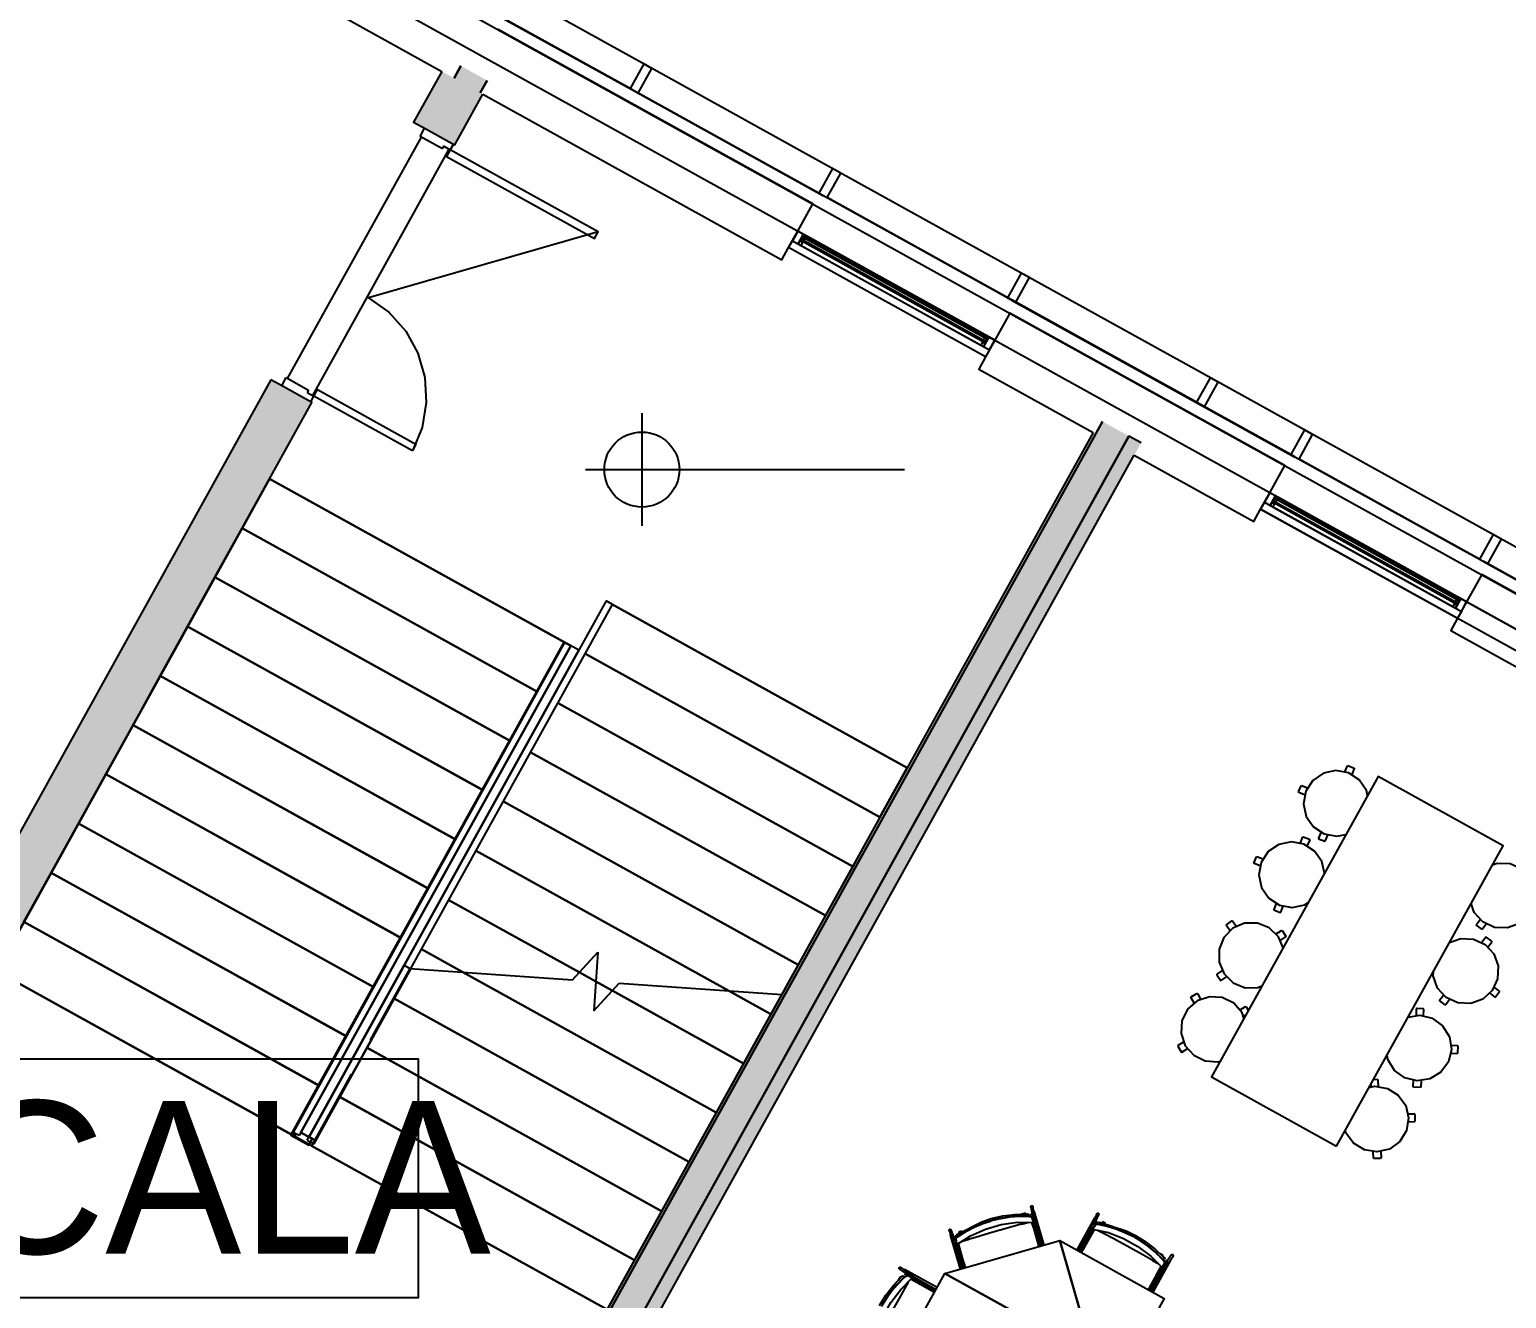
# Model space of a CAD drawing. Header units: metres. Extents: x 2.5 to 42.6, y 0.9 to 31.9.
# Drawn here: x 30.634 to 33.732, y 27.348 to 30.011 of the extents above; entities that cross this region are included whole.
import ezdxf

# ---------------------------------------------------------------- set-up
doc = ezdxf.new("R2010")
doc.units = ezdxf.units.M
for name, color, linetype in [('ARREDI', 9, 'Continuous'), ('INFISSI_VETRATE', 4, 'Continuous'), ('PARETI_STRUTTURE', 7, 'Continuous'), ('PILASTRI_SETTI', 8, 'Continuous'), ('PORTE_SCALE', 2, 'Continuous'), ('WAYFINDING_RIQUADRI', 7, 'Continuous'), ('WAYFINDING_TESTI', 7, 'Continuous')]:
    doc.layers.add(name, color=color, linetype=linetype)

msp = doc.modelspace()

# ---------------------------------------------------------------- linework, layer by layer
at = {"layer": 'ARREDI'}
for points in [[(31.3048, 30.213), (31.9023, 29.8818), (31.9024, 29.8821), (31.305, 30.2133)], [(31.9022, 29.8818), (32.2983, 29.6623), (32.2985, 29.6626), (31.9024, 29.8821)], [(32.2466, 29.5608), (32.2571, 29.5796), (32.2633, 29.5762), (32.2639, 29.5773), (32.2456, 29.5875), (32.2345, 29.5675)], [(32.2466, 29.5608), (32.2526, 29.5575), (32.256, 29.5635), (32.25, 29.5668)], [(32.2569, 29.5653), (32.254, 29.5668), (32.2531, 29.5651), (32.256, 29.5635)], [(32.2613, 29.5727), (32.2569, 29.5752), (32.2538, 29.5697), (32.2583, 29.5672)], [(32.2596, 29.5782), (32.2588, 29.5768), (32.2622, 29.5749), (32.263, 29.5763)], [(32.6943, 29.4428), (33.0903, 29.2233), (33.0905, 29.2236), (32.6945, 29.4431)], [(32.6356, 29.3452), (32.639, 29.3512), (32.633, 29.3546), (32.6297, 29.3485)], [(32.634, 29.3563), (32.633, 29.3545), (32.6359, 29.353), (32.6368, 29.3547)], [(32.6379, 29.364), (32.6349, 29.3585), (32.6393, 29.356), (32.6424, 29.3615)], [(32.6356, 29.3452), (32.6478, 29.3385), (32.6588, 29.3585), (32.6405, 29.3686), (32.6398, 29.3674), (32.646, 29.364)], [(32.6436, 29.3654), (32.6401, 29.3673), (32.6393, 29.3659), (32.6428, 29.364)], [(33.0904, 29.2233), (33.2884, 29.1135), (33.2886, 29.1139), (33.0905, 29.2236)], [(33.2367, 29.012), (33.2471, 29.0308), (33.2534, 29.0274), (33.254, 29.0286), (33.2357, 29.0387), (33.2246, 29.0188)], [(33.2367, 29.012), (33.2427, 29.0087), (33.246, 29.0148), (33.2401, 29.0181)], [(33.247, 29.0165), (33.2441, 29.0181), (33.2432, 29.0164), (33.246, 29.0148)], [(33.2514, 29.0239), (33.247, 29.0264), (33.2439, 29.0209), (33.2484, 29.0184)], [(33.2496, 29.0295), (33.2489, 29.028), (33.2523, 29.0261), (33.2531, 29.0275)], [(31.6999, 28.6209), (31.0801, 28.9645)], [(33.6844, 28.894), (34.0804, 28.6745), (34.0806, 28.6748), (33.6846, 28.8944)], [(31.6427, 28.5176), (31.0228, 28.8612)], [(33.6257, 28.7964), (33.6379, 28.7897), (33.6489, 28.8097), (33.6306, 28.8199), (33.6299, 28.8187), (33.6361, 28.8152)], [(33.6336, 28.8166), (33.6302, 28.8185), (33.6294, 28.8171), (33.6329, 28.8152)], [(33.6257, 28.7964), (33.6291, 28.8025), (33.6231, 28.8058), (33.6198, 28.7997)], [(33.624, 28.8075), (33.6231, 28.8058), (33.626, 28.8042), (33.6269, 28.8059)], [(33.628, 28.8152), (33.6249, 28.8097), (33.6294, 28.8072), (33.6325, 28.8127)], [(31.5854, 28.4143), (30.9655, 28.7579)], [(31.7555, 28.7252), (31.1819, 27.6903)], [(31.7693, 28.7175), (31.7555, 28.7252)], [(31.5281, 28.311), (30.9083, 28.6545)], [(31.4709, 28.2076), (30.851, 28.5512)], [(31.4136, 28.1043), (30.7937, 28.4479)], [(33.3761, 27.6676), (33.7254, 28.2978), (33.463, 28.4432), (33.1137, 27.813)], [(31.3564, 28.001), (30.7365, 28.3446)], [(31.2991, 27.8977), (30.6792, 28.2413)], [(31.2418, 27.7944), (30.622, 28.138)], [(31.5431, 28.0326), (32.0745, 27.738)], [(31.7873, 28.0323), (31.8219, 28.0131)], [(31.8565, 27.9939), (31.9531, 27.9404)], [(32.1007, 27.9936), (32.1891, 27.9446)], [(31.3974, 27.9783), (32.0173, 27.6347)], [(32.0351, 27.8949), (32.1318, 27.8413)], [(31.3401, 27.875), (31.96, 27.5314)], [(31.2829, 27.7716), (31.9028, 27.4281)], [(31.2256, 27.6683), (31.8455, 27.3248)], [(32.5544, 27.4003), (32.7953, 27.4694), (32.8644, 27.2285)], [(32.7953, 27.4694), (33.0145, 27.3479), (32.893, 27.1288)], [(32.433, 27.1812), (32.5544, 27.4003), (32.7736, 27.2789)]]:
    msp.add_lwpolyline(points, close=True, dxfattribs=at)
for points in [[(32.2983, 29.6623), (31.5062, 30.1013)], [(33.0904, 29.2233), (32.8837, 29.3378), (32.2983, 29.6623)], [(32.3071, 29.6579), (32.694, 29.4434)], [(33.8824, 28.7843), (33.4864, 29.0038), (33.0903, 29.2233)], [(33.2972, 29.1091), (33.4866, 29.0041), (33.6556, 28.9104)], [(31.1373, 29.0678), (30.5647, 28.0347), (31.1846, 27.6911), (30.5647, 28.0347), (30.2211, 27.4148)], [(31.1373, 29.0678), (31.7572, 28.7242)], [(33.4866, 29.0041), (33.4864, 29.0038)], [(31.8435, 28.8115), (31.4198, 28.0471)], [(31.434, 28.0402), (31.8572, 28.8038), (31.8435, 28.8115)], [(31.1846, 27.6911), (31.7572, 28.7242)], [(31.1857, 27.6972), (31.7555, 28.7252)], [(31.7555, 28.7252), (31.7693, 28.7175)], [(31.7693, 28.7175), (31.1995, 27.6896)], [(31.2033, 27.6965), (31.7692, 28.7175), (31.2033, 27.6965), (31.2271, 27.6832)], [(31.2202, 27.6871), (31.7862, 28.7081)], [(31.7862, 28.7081), (31.2203, 27.6871)], [(33.441, 28.4035), (33.4388, 28.4137), (33.4236, 28.4359), (33.4011, 28.4506), (33.3746, 28.4555), (33.3483, 28.4499), (33.3262, 28.4347), (33.3115, 28.4122)], [(33.3936, 28.4531), (33.3986, 28.4656)], [(33.3986, 28.4655), (33.3996, 28.466)], [(33.3996, 28.466), (33.4127, 28.4607)], [(33.4132, 28.4597), (33.4082, 28.4473)], [(33.4127, 28.4607), (33.4132, 28.4597)], [(33.2961, 28.4107), (33.3014, 28.4239)], [(33.3014, 28.4239), (33.3024, 28.4243)], [(33.3024, 28.4243), (33.3148, 28.4193)], [(33.2965, 28.4097), (33.2961, 28.4107)], [(33.309, 28.4047), (33.2965, 28.4097)], [(33.3115, 28.4122), (33.3066, 28.3858), (33.3122, 28.3595), (33.3274, 28.3373), (33.3499, 28.3226), (33.3763, 28.3177), (33.3957, 28.3218)], [(33.3427, 28.326), (33.3378, 28.3135)], [(33.3504, 28.2401), (33.3452, 28.2646), (33.33, 28.2868), (33.3075, 28.3014), (33.2811, 28.3063), (33.2548, 28.3008), (33.2326, 28.2856), (33.2179, 28.263)], [(33.3, 28.3039), (33.305, 28.3164)], [(33.305, 28.3164), (33.306, 28.3168)], [(33.306, 28.3168), (33.3192, 28.3116)], [(33.3196, 28.3105), (33.3146, 28.2981)], [(33.3192, 28.3116), (33.3196, 28.3105)], [(33.3378, 28.3135), (33.3382, 28.3125)], [(33.3382, 28.3125), (33.3514, 28.3072)], [(33.3514, 28.3072), (33.3524, 28.3077)], [(33.3524, 28.3077), (33.3574, 28.3201)], [(33.2025, 28.2616), (33.2078, 28.2747)], [(33.203, 28.2605), (33.2025, 28.2616)], [(33.2154, 28.2556), (33.203, 28.2605)], [(33.2078, 28.2747), (33.2088, 28.2752)], [(33.2088, 28.2752), (33.2213, 28.2702)], [(33.2179, 28.263), (33.213, 28.2366), (33.2186, 28.2103), (33.2338, 28.1881), (33.2563, 28.1735), (33.2828, 28.1685), (33.3091, 28.1741), (33.3168, 28.1794)], [(33.7034, 28.2581), (33.7132, 28.2616), (33.7401, 28.2605), (33.7645, 28.2492), (33.7827, 28.2294), (33.7919, 28.2041), (33.7907, 28.1772), (33.7794, 28.1529)], [(33.2492, 28.1768), (33.2442, 28.1644)], [(33.2588, 28.1585), (33.2638, 28.171)], [(33.7794, 28.1529), (33.7596, 28.1347), (33.7343, 28.1255), (33.7075, 28.1266), (33.6831, 28.138), (33.6649, 28.1578), (33.6581, 28.1764)], [(33.1448, 28.1322), (33.1565, 28.1402)], [(33.1565, 28.1402), (33.1576, 28.14)], [(33.1576, 28.14), (33.1651, 28.1289)], [(33.2638, 28.0837), (33.2541, 28.1065), (33.2349, 28.1254), (33.21, 28.1355), (33.1831, 28.1353), (33.1584, 28.1248)], [(33.2442, 28.1644), (33.2446, 28.1633)], [(33.2446, 28.1633), (33.2578, 28.1581)], [(33.2578, 28.1581), (33.2588, 28.1585)], [(33.6691, 28.1321), (33.677, 28.143)], [(33.1584, 28.1248), (33.1395, 28.1056), (33.1294, 28.0807), (33.1296, 28.0538), (33.1401, 28.0291), (33.1593, 28.0102), (33.1842, 28.0001), (33.2111, 28.0003), (33.2195, 28.0039)], [(33.1446, 28.1311), (33.1448, 28.1322)], [(33.1521, 28.12), (33.1446, 28.1311)], [(33.2493, 28.1128), (33.2604, 28.1204)], [(33.2692, 28.1073), (33.2581, 28.0998)], [(33.2604, 28.1204), (33.2615, 28.1201)], [(33.2615, 28.1201), (33.2694, 28.1084)], [(33.2694, 28.1084), (33.2692, 28.1073)], [(33.6693, 28.131), (33.6691, 28.1321)], [(33.6807, 28.1227), (33.6693, 28.131)], [(33.6818, 28.1228), (33.6807, 28.1227)], [(33.6889, 28.1059), (33.681, 28.095)], [(33.6897, 28.1337), (33.6818, 28.1228)], [(33.69, 28.106), (33.6889, 28.1059)], [(33.7014, 28.0977), (33.69, 28.106)], [(33.6128, 28.0947), (33.6364, 28.1032), (33.6632, 28.1021), (33.6876, 28.0908), (33.7058, 28.0709), (33.715, 28.0457), (33.7138, 28.0188), (33.7025, 27.9944)], [(33.6937, 28.0857), (33.7016, 28.0965)], [(33.7016, 28.0965), (33.7014, 28.0976)], [(31.2164, 27.6802), (31.4198, 28.047), (31.4318, 28.0404)], [(31.434, 28.0402), (31.2302, 27.6725), (31.434, 28.0402), (31.234, 27.6794)], [(31.434, 28.0402), (31.4318, 28.0404), (31.3486, 27.8903)], [(33.125, 28.0283), (33.1248, 28.0272)], [(33.1248, 28.0272), (33.1327, 28.0155)], [(33.1361, 28.0359), (33.125, 28.0283)], [(33.1327, 28.0155), (33.1338, 28.0153)], [(33.1338, 28.0153), (33.1449, 28.0228)], [(33.7025, 27.9945), (33.6827, 27.9763), (33.6574, 27.967), (33.6306, 27.9682), (33.6062, 27.9795), (33.588, 27.9994), (33.5788, 28.0246), (33.5792, 28.034)], [(32.2119, 27.9858), (31.8455, 27.3247)], [(33.0704, 27.9798), (33.0707, 27.9809)], [(33.0771, 27.9682), (33.0704, 27.9798)], [(33.0707, 27.9809), (33.083, 27.988)], [(33.083, 27.988), (33.0841, 27.9877)], [(33.1817, 27.9358), (33.1779, 27.9472), (33.1601, 27.9674), (33.136, 27.9794), (33.1092, 27.9811), (33.0837, 27.9725)], [(33.0841, 27.9877), (33.0908, 27.9761)], [(33.5922, 27.9737), (33.6001, 27.9845)], [(33.6975, 27.9884), (33.7083, 27.9804)], [(33.7176, 27.9931), (33.7068, 28.0011)], [(33.7083, 27.9804), (33.7094, 27.9806)], [(33.7094, 27.9806), (33.7178, 27.9921)], [(33.7178, 27.992), (33.7176, 27.9931)], [(33.0837, 27.9725), (33.0635, 27.9548), (33.0516, 27.9307), (33.0498, 27.9039), (33.0585, 27.8784), (33.0762, 27.8582), (33.1003, 27.8463), (33.1271, 27.8445), (33.1321, 27.8462)], [(33.1735, 27.9538), (33.1851, 27.9605)], [(33.1851, 27.9605), (33.1862, 27.9602)], [(33.1862, 27.9602), (33.1908, 27.9522)], [(33.5433, 27.9554), (33.5428, 27.942)], [(33.5441, 27.9562), (33.5433, 27.9554)], [(33.5583, 27.9557), (33.5441, 27.9562)], [(33.559, 27.9548), (33.5583, 27.9557)], [(33.5585, 27.9414), (33.559, 27.9548)], [(33.5924, 27.9726), (33.5922, 27.9737)], [(33.6038, 27.9643), (33.5924, 27.9726)], [(33.6049, 27.9644), (33.6038, 27.9643)], [(33.6128, 27.9752), (33.6049, 27.9644)], [(33.1855, 27.9425), (33.1814, 27.9402)], [(33.5262, 27.9383), (33.5506, 27.9422), (33.5768, 27.9359), (33.5985, 27.9202), (33.6126, 27.8972), (33.6168, 27.8707)], [(33.0433, 27.8788), (33.043, 27.8777)], [(33.043, 27.8777), (33.0501, 27.8654)], [(33.0549, 27.8855), (33.0433, 27.8788)], [(33.0501, 27.8654), (33.0511, 27.8651)], [(33.0512, 27.8651), (33.0628, 27.8718)], [(33.6168, 27.8707), (33.6106, 27.8445), (33.5948, 27.8228), (33.5719, 27.8087), (33.5453, 27.8045), (33.5192, 27.8107), (33.4974, 27.8265), (33.4834, 27.8494), (33.4819, 27.8585)], [(33.6161, 27.8628), (33.6295, 27.8623)], [(33.6301, 27.8781), (33.6167, 27.8786)], [(33.6295, 27.8623), (33.6303, 27.8631)], [(33.6309, 27.8772), (33.6301, 27.8781)], [(33.6303, 27.8631), (33.6309, 27.8772)], [(31.3088, 27.8184), (31.2256, 27.6683)], [(33.4479, 27.7971), (33.4481, 27.7924)], [(33.4625, 27.8071), (33.4533, 27.8067)], [(33.4633, 27.8063), (33.4625, 27.8071)], [(33.4638, 27.7929), (33.4633, 27.8063)], [(33.537, 27.7918), (33.5375, 27.8052)], [(33.5532, 27.8046), (33.5527, 27.7912)], [(33.4441, 27.7903), (33.4559, 27.7931), (33.4825, 27.7888), (33.5053, 27.7747), (33.5211, 27.7528), (33.5272, 27.7267)], [(33.5377, 27.791), (33.537, 27.7918)], [(33.5519, 27.7905), (33.5377, 27.791)], [(33.5527, 27.7912), (33.5519, 27.7905)], [(33.5399, 27.735), (33.5265, 27.7345)], [(33.5407, 27.7343), (33.5399, 27.735)], [(33.5412, 27.7201), (33.5407, 27.7343)], [(33.5272, 27.7267), (33.5229, 27.7001), (33.5088, 27.6773), (33.487, 27.6615), (33.4608, 27.6554), (33.4343, 27.6597), (33.4114, 27.6738), (33.3957, 27.6956), (33.3945, 27.7007)], [(33.5271, 27.7188), (33.5405, 27.7193)], [(33.5405, 27.7193), (33.5412, 27.7201)], [(31.2195, 27.6695), (31.1819, 27.6903), (31.2195, 27.6695), (31.2271, 27.6832), (31.2195, 27.6695), (31.1888, 27.6865)], [(31.2256, 27.6683), (31.1846, 27.6911)], [(31.1892, 27.6954), (31.1853, 27.6884), (31.1888, 27.6865)], [(31.1853, 27.6884), (31.1888, 27.6865)], [(31.1995, 27.6896), (31.1857, 27.6972)], [(31.1927, 27.6935), (31.1888, 27.6865), (31.1926, 27.6934)], [(31.2271, 27.6832), (31.2033, 27.6965), (31.2271, 27.6832), (31.2195, 27.6695)], [(31.2164, 27.6802), (31.2302, 27.6725), (31.2233, 27.6764)], [(31.234, 27.6794), (31.2202, 27.6871)], [(33.4534, 27.6421), (33.453, 27.6555)], [(33.4543, 27.6414), (33.4534, 27.6421)], [(33.4684, 27.6419), (33.4543, 27.6414)], [(33.4692, 27.6427), (33.4684, 27.6419)], [(33.4687, 27.6561), (33.4692, 27.6427)], [(32.582, 27.4781), (32.5801, 27.4767), (32.5784, 27.4751), (32.5773, 27.4738), (32.577, 27.473), (32.5781, 27.4672), (32.5793, 27.4614), (32.6082, 27.4797), (32.6395, 27.4937), (32.6724, 27.5032), (32.7064, 27.5079), (32.7406, 27.5077), (32.7385, 27.5132), (32.7364, 27.5187)], [(32.6708, 27.5158), (32.655, 27.512)], [(32.655, 27.512), (32.6709, 27.5158)], [(32.7292, 27.5204), (32.7098, 27.5205), (32.6904, 27.519), (32.6714, 27.5159)], [(32.6715, 27.5159), (32.6905, 27.519), (32.7099, 27.5205), (32.7294, 27.5204)], [(32.7241, 27.525), (32.7239, 27.5257), (32.7237, 27.5263), (32.7236, 27.5268), (32.7235, 27.5271)], [(32.7235, 27.5271), (32.7235, 27.5271)], [(32.7364, 27.5187), (32.7357, 27.5193), (32.7341, 27.5198), (32.7318, 27.5202), (32.7294, 27.5204)], [(32.7294, 27.5204), (32.7319, 27.5202), (32.7341, 27.5198), (32.7357, 27.5193), (32.7364, 27.5187)], [(32.7298, 27.5248), (32.7298, 27.525), (32.7298, 27.5251), (32.7298, 27.525), (32.7298, 27.5247), (32.7298, 27.5242), (32.7297, 27.5236), (32.7297, 27.5228), (32.7296, 27.5221)], [(32.7296, 27.5221), (32.7296, 27.5214), (32.7296, 27.521), (32.7296, 27.5208)], [(32.7345, 27.5236), (32.7332, 27.5239)], [(32.7332, 27.5238), (32.7344, 27.5236)], [(32.7359, 27.5385), (32.7353, 27.5389), (32.7348, 27.5395), (32.7347, 27.54), (32.7347, 27.54), (32.7347, 27.5402), (32.7347, 27.541), (32.7351, 27.5417)], [(32.7351, 27.5416), (32.7356, 27.5422), (32.7363, 27.5425), (32.7371, 27.5425), (32.7378, 27.5423), (32.7384, 27.5419), (32.7388, 27.5413), (32.7389, 27.5408), (32.7389, 27.5408), (32.739, 27.5405), (32.7389, 27.5398), (32.7386, 27.5391)], [(32.74, 27.5197), (32.7395, 27.5191), (32.7388, 27.5188), (32.7381, 27.5188), (32.7373, 27.519), (32.7368, 27.5194), (32.7368, 27.5194), (32.7363, 27.52), (32.7363, 27.5201), (32.7362, 27.5207), (32.7363, 27.5214)], [(32.7367, 27.5226), (32.7388, 27.517), (32.7393, 27.5157)], [(32.7371, 27.5226), (32.7378, 27.5229), (32.7386, 27.523), (32.7393, 27.5228), (32.7399, 27.5224), (32.7399, 27.5223), (32.7403, 27.5218), (32.7403, 27.5216), (32.7405, 27.521), (32.7404, 27.5203), (32.74, 27.5196)], [(32.7409, 27.5314), (32.7403, 27.5312)], [(32.7417, 27.5316), (32.7414, 27.5316), (32.7409, 27.5314)], [(32.7417, 27.5317), (32.7417, 27.5317)], [(32.869, 27.5168), (32.8685, 27.5171), (32.8682, 27.5172)], [(32.8682, 27.5172), (32.8682, 27.5172)], [(32.8695, 27.5165), (32.869, 27.5168)], [(32.873, 27.5238), (32.8728, 27.5245), (32.8729, 27.5253), (32.873, 27.5255), (32.873, 27.5255), (32.8732, 27.5259), (32.8738, 27.5265), (32.8745, 27.5267), (32.8752, 27.5268), (32.8759, 27.5266), (32.8765, 27.5261), (32.8769, 27.5255)], [(32.8769, 27.5255), (32.8771, 27.5248), (32.877, 27.524), (32.8769, 27.5238), (32.8769, 27.5238), (32.8767, 27.5234), (32.8761, 27.5228)], [(32.5643, 27.4892), (32.5637, 27.4895), (32.5632, 27.4901), (32.5631, 27.4903), (32.5631, 27.4904), (32.563, 27.4908), (32.563, 27.4916), (32.5633, 27.4923), (32.5638, 27.4928), (32.5644, 27.4932), (32.5652, 27.4933), (32.5659, 27.4931)], [(32.5659, 27.4931), (32.5666, 27.4928), (32.567, 27.4922), (32.5671, 27.4919), (32.5671, 27.4919), (32.5673, 27.4915), (32.5672, 27.4907), (32.567, 27.49)], [(32.582, 27.4781), (32.5985, 27.4885), (32.6158, 27.4976), (32.6337, 27.5052), (32.6496, 27.5104)], [(32.6496, 27.5104), (32.6338, 27.5052), (32.6158, 27.4976), (32.5986, 27.4886), (32.5822, 27.4782)], [(32.5835, 27.4869), (32.5836, 27.4867), (32.5837, 27.4862), (32.5839, 27.4856), (32.5841, 27.4848)], [(32.7282, 27.5077), (32.7144, 27.5038), (32.6923, 27.4974), (32.6701, 27.4911), (32.6478, 27.4847), (32.6257, 27.4783), (32.6035, 27.472), (32.5898, 27.4681)], [(32.7148, 27.5039), (32.7282, 27.5077)], [(32.7516, 27.4569), (32.749, 27.466), (32.7448, 27.4807), (32.7406, 27.4954), (32.737, 27.5077)], [(32.7409, 27.5107), (32.7406, 27.5077)], [(32.7406, 27.5077), (32.7409, 27.5107)], [(32.7443, 27.5082), (32.7438, 27.5077), (32.7431, 27.5073), (32.7423, 27.5073), (32.7416, 27.5075), (32.741, 27.5079)], [(32.7421, 27.5115), (32.7428, 27.5116), (32.7435, 27.5114), (32.7441, 27.5109), (32.7446, 27.5103), (32.7447, 27.5098), (32.7447, 27.5098), (32.7447, 27.5096), (32.7447, 27.5088), (32.7443, 27.5082)], [(32.8674, 27.4928), (32.8623, 27.4837), (32.856, 27.4724), (32.8498, 27.4611), (32.8435, 27.4498), (32.8405, 27.4444)], [(32.8604, 27.495), (32.8602, 27.4957), (32.8603, 27.4964), (32.8604, 27.4966), (32.8604, 27.4967), (32.8606, 27.4971), (32.8612, 27.4976), (32.8619, 27.4979), (32.8626, 27.4979)], [(32.8641, 27.4945), (32.8636, 27.494), (32.8629, 27.4937), (32.8621, 27.4937), (32.8614, 27.4939), (32.8608, 27.4943), (32.8604, 27.495)], [(32.8777, 27.5035), (32.8753, 27.5038), (32.873, 27.5039), (32.8713, 27.5038), (32.8705, 27.5034), (32.8672, 27.4985), (32.8639, 27.4936), (32.8973, 27.4861), (32.9293, 27.4739), (32.9593, 27.4573), (32.9866, 27.4366), (33.0107, 27.4123), (33.0131, 27.4176), (33.0155, 27.4231)], [(32.8639, 27.4936), (32.8642, 27.4959)], [(32.8668, 27.501), (32.8677, 27.5024), (32.8702, 27.5059)], [(32.8671, 27.5052), (32.867, 27.5059), (32.867, 27.5066), (32.8673, 27.5072), (32.8674, 27.5073), (32.8679, 27.5078), (32.8679, 27.5078), (32.8686, 27.5081), (32.8693, 27.5081), (32.87, 27.5079), (32.8706, 27.5074)], [(32.871, 27.5068), (32.8712, 27.5061), (32.8711, 27.5053), (32.8709, 27.5048), (32.8708, 27.5047), (32.8703, 27.5042), (32.8696, 27.5039), (32.8689, 27.5039), (32.8681, 27.5041), (32.8675, 27.5045), (32.8671, 27.5052)], [(32.8705, 27.5034), (32.8713, 27.5038), (32.8729, 27.504), (32.8752, 27.5038), (32.8777, 27.5035)], [(32.8735, 27.5078), (32.8718, 27.5076)], [(32.8719, 27.5076), (32.8735, 27.5078)], [(32.8757, 27.5077), (32.8744, 27.5077)], [(32.8747, 27.5077), (32.8758, 27.5077)], [(32.876, 27.4909), (32.8882, 27.4841)], [(33.002, 27.4211), (32.9894, 27.428), (32.9693, 27.4392), (32.9491, 27.4504), (32.9289, 27.4616), (32.9087, 27.4728), (32.8886, 27.4839), (32.8761, 27.4909)], [(32.8771, 27.5075), (32.8782, 27.5073)], [(32.8782, 27.5073), (32.8771, 27.5075)], [(32.8776, 27.5039), (32.8776, 27.5041), (32.8777, 27.5046), (32.8778, 27.5052)], [(32.8777, 27.5035), (32.8967, 27.4992), (32.9153, 27.4934), (32.9334, 27.486), (32.9483, 27.4785)], [(32.8779, 27.5059), (32.8781, 27.5067), (32.8782, 27.5073)], [(32.9483, 27.4785), (32.9334, 27.486), (32.9154, 27.4933), (32.8968, 27.4992), (32.8779, 27.5035)], [(32.8783, 27.5078), (32.8783, 27.5081), (32.8783, 27.5081), (32.8783, 27.5081)], [(32.8849, 27.5087), (32.8848, 27.5084), (32.8846, 27.508), (32.8843, 27.5074), (32.8839, 27.5068)], [(32.5664, 27.4814), (32.5659, 27.4812), (32.5656, 27.4812), (32.5656, 27.4811), (32.5656, 27.4811)], [(32.5671, 27.4816), (32.5664, 27.4814)], [(32.5734, 27.4719), (32.5727, 27.4722), (32.5723, 27.4728), (32.5721, 27.4734), (32.572, 27.4735), (32.572, 27.4742), (32.5721, 27.4742), (32.5723, 27.4749), (32.5729, 27.4755), (32.5735, 27.4758), (32.5743, 27.4759)], [(32.575, 27.4758), (32.5756, 27.4754), (32.5761, 27.4748), (32.5763, 27.4742), (32.5763, 27.4741), (32.5763, 27.4734), (32.5763, 27.4734), (32.576, 27.4727), (32.5755, 27.4721), (32.5749, 27.4718), (32.5741, 27.4717), (32.5734, 27.4719)], [(32.5758, 27.4598), (32.5752, 27.4602), (32.5747, 27.4608), (32.5746, 27.461), (32.5746, 27.461), (32.5745, 27.4615), (32.5745, 27.4623), (32.5748, 27.463), (32.5753, 27.4635)], [(32.576, 27.4782), (32.5749, 27.4769)], [(32.575, 27.4769), (32.576, 27.4782)], [(32.5761, 27.4687), (32.5758, 27.4703), (32.575, 27.4745)], [(32.5788, 27.4621), (32.5787, 27.4614), (32.5785, 27.4607), (32.578, 27.4601), (32.5773, 27.4598), (32.5765, 27.4597), (32.5758, 27.4598)], [(32.5766, 27.4662), (32.5764, 27.4671)], [(32.5767, 27.4788), (32.5778, 27.4798)], [(32.5777, 27.4797), (32.5767, 27.4788)], [(32.577, 27.473), (32.5773, 27.4738), (32.5783, 27.4751), (32.58, 27.4766), (32.582, 27.4781)], [(32.5793, 27.4614), (32.5779, 27.4632)], [(32.5788, 27.4805), (32.5797, 27.4812)], [(32.5797, 27.4812), (32.5788, 27.4805)], [(32.5792, 27.4819), (32.5792, 27.4818)], [(32.5809, 27.4794), (32.5805, 27.48), (32.58, 27.4806), (32.5797, 27.4812), (32.5794, 27.4816), (32.5792, 27.4818)], [(32.5817, 27.4783), (32.5815, 27.4785), (32.5813, 27.4789), (32.5809, 27.4794)], [(32.5822, 27.4633), (32.5851, 27.4533), (32.5887, 27.4408), (32.5922, 27.4284), (32.5958, 27.416), (32.5968, 27.4125)], [(32.5898, 27.468), (32.6032, 27.4719)], [(32.9671, 27.4673), (32.9532, 27.4758)], [(32.9532, 27.4758), (32.9672, 27.4673)], [(32.9825, 27.4563), (32.9677, 27.467)], [(32.9677, 27.467), (32.9825, 27.4563)], [(33.0117, 27.4293), (32.998, 27.4431), (32.9832, 27.4557)], [(32.9833, 27.4557), (32.9981, 27.443), (33.0118, 27.4292)], [(32.9898, 27.4278), (33.002, 27.4211)], [(33.0113, 27.4362), (33.0116, 27.4368), (33.012, 27.4374), (33.0122, 27.4378), (33.0123, 27.4381)], [(33.0155, 27.4231), (33.0154, 27.4239), (33.0146, 27.4254), (33.0133, 27.4273), (33.0118, 27.4292)], [(33.0118, 27.4292), (33.0134, 27.4272), (33.0147, 27.4254), (33.0154, 27.4239), (33.0156, 27.423)], [(33.0132, 27.4302), (33.0127, 27.4298), (33.0123, 27.4295), (33.0122, 27.4293)], [(33.0152, 27.432), (33.0154, 27.4322), (33.0154, 27.4322), (33.0154, 27.4321), (33.0151, 27.432), (33.0148, 27.4316), (33.0143, 27.4312), (33.0137, 27.4307), (33.0132, 27.4302)], [(33.0185, 27.4255), (33.0161, 27.4201), (33.0155, 27.4188)], [(33.0188, 27.4211), (33.018, 27.4211), (33.0173, 27.4214), (33.0168, 27.4219), (33.0164, 27.4225), (33.0163, 27.4232), (33.0163, 27.4233), (33.0164, 27.424), (33.0165, 27.4241), (33.0168, 27.4246), (33.0174, 27.425), (33.0181, 27.4253)], [(33.0169, 27.4289), (33.0176, 27.4279)], [(33.0177, 27.4279), (33.0169, 27.4289)], [(33.0195, 27.425), (33.0201, 27.4245), (33.0205, 27.4239), (33.0206, 27.4232), (33.0206, 27.4231), (33.0205, 27.4224), (33.0204, 27.4223), (33.0201, 27.4218), (33.0195, 27.4213), (33.0188, 27.4211)], [(33.0277, 27.4288), (33.0271, 27.4292)], [(33.0285, 27.4284), (33.0285, 27.4284), (33.0284, 27.4284), (33.0282, 27.4286), (33.0277, 27.4288)], [(33.029, 27.4381), (33.0291, 27.4388), (33.0294, 27.4393), (33.0294, 27.4393), (33.0295, 27.4395), (33.0301, 27.4399), (33.0308, 27.4402)], [(33.0308, 27.4402), (33.0316, 27.4402), (33.0323, 27.4399), (33.0328, 27.4394), (33.0332, 27.4387), (33.0333, 27.438), (33.0332, 27.4373), (33.033, 27.4368), (33.033, 27.4368), (33.0328, 27.4366), (33.0322, 27.4362), (33.0315, 27.4359)], [(32.3947, 27.258), (32.3944, 27.2556), (32.3942, 27.2533), (32.3944, 27.2516), (32.3947, 27.2508), (32.3997, 27.2475), (32.4046, 27.2442), (32.4121, 27.2776), (32.4243, 27.3096), (32.4409, 27.3396), (32.4616, 27.3669), (32.4859, 27.391), (32.4805, 27.3934), (32.4751, 27.3958)], [(32.4312, 27.348), (32.4425, 27.3636), (32.4552, 27.3783), (32.469, 27.3921)], [(32.4689, 27.392), (32.4551, 27.3783), (32.4424, 27.3635), (32.4312, 27.348)], [(32.458, 27.4111), (32.458, 27.4119), (32.4583, 27.4126), (32.4588, 27.4131), (32.4594, 27.4135), (32.4602, 27.4136), (32.4609, 27.4135), (32.4613, 27.4133), (32.4614, 27.4133), (32.4616, 27.4131), (32.462, 27.4125), (32.4623, 27.4118)], [(32.4601, 27.4093), (32.4593, 27.4094), (32.4589, 27.4097), (32.4589, 27.4097), (32.4587, 27.4098), (32.4582, 27.4104), (32.458, 27.4111)], [(32.462, 27.3916), (32.4613, 27.3919), (32.4608, 27.3923), (32.4603, 27.3925), (32.4601, 27.3926)], [(32.4662, 27.3955), (32.466, 27.3957), (32.466, 27.3957), (32.466, 27.3957), (32.4662, 27.3954), (32.4666, 27.3951), (32.467, 27.3946), (32.4675, 27.394), (32.468, 27.3935)], [(32.468, 27.3935), (32.4684, 27.393), (32.4687, 27.3926), (32.4689, 27.3925)], [(32.4694, 27.408), (32.469, 27.4074)], [(32.469, 27.3921), (32.471, 27.3937), (32.4728, 27.395), (32.4743, 27.3957), (32.4752, 27.3959)], [(32.4751, 27.3958), (32.4743, 27.3957), (32.4728, 27.3949), (32.4709, 27.3936), (32.469, 27.3921)], [(32.4698, 27.4088), (32.4698, 27.4088), (32.4698, 27.4087), (32.4696, 27.4085), (32.4693, 27.408)], [(32.4703, 27.398), (32.4693, 27.3972)], [(32.4693, 27.3972), (32.4703, 27.3979)], [(32.4726, 27.3988), (32.4781, 27.3964), (32.4794, 27.3958)], [(32.4771, 27.3991), (32.4771, 27.3983), (32.4768, 27.3976), (32.4763, 27.3971), (32.4757, 27.3967), (32.4749, 27.3966), (32.4749, 27.3966), (32.4742, 27.3967), (32.4741, 27.3968), (32.4736, 27.3971), (32.4731, 27.3977), (32.4729, 27.3984)], [(32.4732, 27.3998), (32.4737, 27.4004), (32.4743, 27.4008), (32.475, 27.4009), (32.4751, 27.4009), (32.4758, 27.4008), (32.4759, 27.4007), (32.4764, 27.4004), (32.4768, 27.3998), (32.4771, 27.3991)], [(32.484, 27.3933), (32.4859, 27.391)], [(32.4859, 27.391), (32.484, 27.3933)], [(32.4843, 27.3948), (32.4848, 27.3953), (32.4854, 27.3957), (32.4862, 27.3958), (32.4869, 27.3957), (32.4873, 27.3955), (32.4873, 27.3955), (32.4875, 27.3953), (32.488, 27.3947), (32.4882, 27.394)], [(32.4882, 27.394), (32.4882, 27.3933), (32.4879, 27.3926), (32.4874, 27.392), (32.4868, 27.3916), (32.486, 27.3915)], [(32.9813, 27.3663), (32.9872, 27.3769), (32.9946, 27.3902), (33.002, 27.4036), (33.0082, 27.4148)], [(33.013, 27.4142), (33.0107, 27.4123)], [(33.0107, 27.4123), (33.013, 27.4142)], [(33.0137, 27.41), (33.013, 27.41), (33.0123, 27.4103), (33.0117, 27.4108), (33.0113, 27.4114), (33.0112, 27.4121)], [(33.0145, 27.4139), (33.015, 27.4134), (33.0154, 27.4128), (33.0155, 27.412), (33.0154, 27.4113), (33.0152, 27.4109), (33.0152, 27.4109), (33.015, 27.4107), (33.0144, 27.4102), (33.0137, 27.41)], [(32.4771, 27.3823), (32.4701, 27.3697), (32.459, 27.3496), (32.4478, 27.3294), (32.4366, 27.3092), (32.4254, 27.289), (32.4142, 27.2689), (32.4073, 27.2563)], [(32.4703, 27.3701), (32.4771, 27.3823)], [(32.5327, 27.3612), (32.5213, 27.3675), (32.5079, 27.3749), (32.4946, 27.3823), (32.4834, 27.3885)]]:
    msp.add_lwpolyline(points, dxfattribs=at)
at = {"layer": 'INFISSI_VETRATE'}
for points in [[(32.2577, 29.5747), (32.2594, 29.5765)], [(32.2692, 29.5584), (32.2709, 29.5602)], [(32.2756, 29.5648), (32.2773, 29.5665)], [(32.2871, 29.5485), (32.2888, 29.5502)], [(32.2935, 29.5549), (32.2952, 29.5566)], [(32.305, 29.5386), (32.3068, 29.5403)], [(32.3114, 29.5449), (32.3131, 29.5467)], [(32.3229, 29.5286), (32.3247, 29.5304)], [(32.3293, 29.535), (32.331, 29.5368)], [(32.3409, 29.5187), (32.3426, 29.5205)], [(32.3472, 29.5251), (32.349, 29.5268)], [(32.3588, 29.5088), (32.3605, 29.5105)], [(32.3651, 29.5152), (32.3669, 29.5169)], [(32.3767, 29.4989), (32.3784, 29.5006)], [(32.383, 29.5052), (32.3848, 29.507)], [(32.3946, 29.4889), (32.3963, 29.4907)], [(32.401, 29.4953), (32.4027, 29.497)], [(32.4125, 29.479), (32.4142, 29.4807)], [(32.4189, 29.4854), (32.4206, 29.4871)], [(32.4304, 29.4691), (32.4322, 29.4708)], [(32.4368, 29.4754), (32.4385, 29.4772)], [(32.4547, 29.4655), (32.4564, 29.4673)], [(32.4483, 29.4591), (32.4501, 29.4609)], [(32.4662, 29.4492), (32.468, 29.451)], [(32.4726, 29.4556), (32.4744, 29.4573)], [(32.4842, 29.4393), (32.4859, 29.441)], [(32.4905, 29.4457), (32.4923, 29.4474)], [(32.5084, 29.4357), (32.5102, 29.4375)], [(32.5021, 29.4294), (32.5038, 29.4311)], [(32.52, 29.4194), (32.5217, 29.4212)], [(32.5264, 29.4258), (32.5281, 29.4275)], [(32.5379, 29.4095), (32.5396, 29.4112)], [(32.5443, 29.4159), (32.546, 29.4176)], [(32.5622, 29.4059), (32.5639, 29.4077)], [(32.5558, 29.3996), (32.5575, 29.4013)], [(32.5737, 29.3896), (32.5755, 29.3914)], [(32.5801, 29.396), (32.5818, 29.3978)], [(32.5916, 29.3797), (32.5934, 29.3815)], [(32.598, 29.3861), (32.5997, 29.3878)], [(32.6159, 29.3762), (32.6177, 29.3779)], [(32.6095, 29.3698), (32.6113, 29.3715)], [(32.6275, 29.3599), (32.6292, 29.3616)], [(32.6338, 29.3662), (32.6356, 29.368)], [(33.2544, 29.0124), (33.2561, 29.0141)], [(33.2608, 29.0187), (33.2625, 29.0205)], [(33.2723, 29.0024), (33.2741, 29.0042)], [(33.2787, 29.0088), (33.2804, 29.0105)], [(33.2902, 28.9925), (33.292, 28.9942)], [(33.2966, 28.9989), (33.2983, 29.0006)], [(33.3082, 28.9826), (33.3099, 28.9843)], [(33.3145, 28.989), (33.3163, 28.9907)], [(33.3261, 28.9727), (33.3278, 28.9744)], [(33.3324, 28.979), (33.3342, 28.9808)], [(33.344, 28.9627), (33.3457, 28.9645)], [(33.3503, 28.9691), (33.3521, 28.9708)], [(33.3619, 28.9528), (33.3636, 28.9545)], [(33.3683, 28.9592), (33.37, 28.9609)], [(33.3798, 28.9429), (33.3815, 28.9446)], [(33.3862, 28.9492), (33.3879, 28.951)], [(33.4041, 28.9393), (33.4058, 28.941)], [(33.3977, 28.9329), (33.3995, 28.9347)], [(33.4156, 28.923), (33.4174, 28.9247)], [(33.422, 28.9294), (33.4237, 28.9311)], [(33.4335, 28.9131), (33.4353, 28.9148)], [(33.4399, 28.9195), (33.4416, 28.9212)], [(33.4578, 28.9095), (33.4596, 28.9113)], [(33.4515, 28.9032), (33.4532, 28.9049)], [(33.4694, 28.8932), (33.4711, 28.895)], [(33.4757, 28.8996), (33.4775, 28.9013)], [(33.4873, 28.8833), (33.489, 28.885)], [(33.4937, 28.8897), (33.4954, 28.8914)], [(33.5116, 28.8797), (33.5133, 28.8815)], [(33.5052, 28.8734), (33.5069, 28.8751)], [(33.5231, 28.8634), (33.5248, 28.8652)], [(33.5295, 28.8698), (33.5312, 28.8715)], [(33.541, 28.8535), (33.5428, 28.8552)], [(33.5474, 28.8599), (33.5491, 28.8616)], [(33.5653, 28.85), (33.567, 28.8517)], [(33.5589, 28.8436), (33.5607, 28.8453)], [(33.5768, 28.8337), (33.5786, 28.8354)], [(33.5832, 28.84), (33.585, 28.8418)], [(33.5948, 28.8237), (33.5965, 28.8255)], [(33.6011, 28.8301), (33.6029, 28.8318)], [(33.619, 28.8202), (33.6208, 28.8219)], [(33.6127, 28.8138), (33.6144, 28.8155)]]:
    msp.add_lwpolyline(points, dxfattribs=at)
at = {"layer": 'PARETI_STRUTTURE'}
for points in [[(30.6838, 30.5279), (38.533, 26.1773)], [(35.0018, 28.0598), (30.8778, 30.3456)], [(31.9311, 29.9338), (31.3336, 30.265)], [(31.8938, 29.8869), (31.3136, 30.2085)], [(31.2536, 30.0923), (31.2393, 30.0665), (31.4986, 29.9227)], [(32.2456, 29.5875), (32.2773, 29.6447), (31.6171, 30.0106)], [(31.5245, 29.9084), (31.5388, 29.9342)], [(31.5388, 29.9342), (31.5245, 29.9084)], [(32.3271, 29.7143), (31.9311, 29.9338)], [(31.4986, 29.9227), (31.4397, 29.8163), (31.4655, 29.802)], [(31.5796, 29.8779), (31.5939, 29.9037)], [(31.5939, 29.9037), (31.5796, 29.8779)], [(31.5206, 29.7715), (31.5258, 29.7686), (31.5847, 29.875)], [(31.5847, 29.875), (32.2122, 29.5272), (32.2265, 29.5531)], [(32.2899, 29.6674), (31.911, 29.8774)], [(31.1754, 29.2785), (31.4559, 29.7848)], [(31.4532, 29.7863), (31.4627, 29.8035)], [(31.5, 29.7603), (31.4532, 29.7863)], [(31.4655, 29.802), (31.5206, 29.7715)], [(31.4655, 29.802), (31.5206, 29.7715)], [(31.5139, 29.7594), (31.2276, 29.2428)], [(31.5, 29.7603), (31.5029, 29.7655), (31.5167, 29.7579), (31.509, 29.7441), (31.819, 29.5723), (31.8266, 29.5861), (31.3449, 29.4479), (31.388, 29.4173), (31.4232, 29.3778), (31.4487, 29.3315), (31.4633, 29.2806), (31.4662, 29.2278), (31.4573, 29.1756), (31.437, 29.1268)], [(31.5233, 29.7699), (31.5167, 29.7579)], [(31.8266, 29.5861), (31.5167, 29.7579)], [(32.3357, 29.7095), (32.3185, 29.7191)], [(32.7231, 29.4948), (32.3271, 29.7143)], [(32.694, 29.4434), (32.3071, 29.6579)], [(32.6397, 29.324), (32.2265, 29.5531), (32.2456, 29.5875)], [(32.6588, 29.3585), (32.6398, 29.324), (32.2265, 29.5531), (32.2345, 29.5675)], [(32.2345, 29.5675), (32.2526, 29.5575)], [(32.4522, 29.473), (32.2456, 29.5875)], [(32.2527, 29.5676), (32.6382, 29.3539), (32.6393, 29.356), (32.2538, 29.5697)], [(32.6435, 29.3636), (32.258, 29.5772), (32.2569, 29.5752), (32.6424, 29.3615)], [(32.2639, 29.5773), (32.6405, 29.3686)], [(32.6405, 29.3686), (32.2639, 29.5773)], [(32.2526, 29.5575), (32.6297, 29.3485)], [(32.2528, 29.5574), (32.6294, 29.3486)], [(32.3094, 29.5521), (32.6521, 29.3622)], [(32.6588, 29.3585), (32.4522, 29.473)], [(33.1192, 29.2753), (32.7231, 29.4948)], [(33.0819, 29.2284), (32.7031, 29.4383)], [(32.9633, 29.2644), (32.6905, 29.4156), (32.6588, 29.3585)], [(32.6297, 29.3485), (32.6478, 29.3385)], [(32.6521, 29.3622), (32.6405, 29.3686)], [(32.6428, 29.3622), (32.6435, 29.3635)], [(32.6397, 29.324), (32.6254, 29.2982), (32.8655, 29.1651)], [(32.6478, 29.3385), (32.6397, 29.324)], [(31.14, 29.2756), (30.1369, 27.4659)], [(31.1658, 29.2613), (31.14, 29.2756)], [(31.1631, 29.2629), (31.1726, 29.2801)], [(31.2209, 29.2308), (31.1658, 29.2613)], [(31.2209, 29.2308), (31.1658, 29.2613)], [(31.1726, 29.2801), (31.2194, 29.2541)], [(31.2194, 29.2541), (31.2166, 29.2489)], [(31.2237, 29.2293), (31.2303, 29.2413), (31.238, 29.2551), (31.4446, 29.1406), (31.437, 29.1268)], [(33.2357, 29.0387), (33.2673, 29.0959), (32.9633, 29.2644)], [(33.1278, 29.2705), (33.1106, 29.28)], [(33.3172, 29.1655), (33.1192, 29.2753)], [(31.5019, 26.7049), (30.2211, 27.4148), (31.2261, 29.2279), (31.2209, 29.2308)], [(31.2166, 29.2489), (31.2304, 29.2413)], [(31.437, 29.1268), (31.2303, 29.2413)], [(32.885, 29.1881), (31.5042, 26.6968)], [(31.9185, 29.2054), (31.9185, 28.9691)], [(32.8707, 29.1622), (32.885, 29.1881)], [(33.2799, 29.1186), (33.0992, 29.2188)], [(30.2131, 27.4125), (31.5042, 26.6968), (32.8707, 29.1622)], [(32.8655, 29.1651), (31.5019, 26.7049)], [(31.5288, 26.6112), (32.9401, 29.1575)], [(32.966, 29.1432), (32.9401, 29.1575), (31.545, 26.6405)], [(32.966, 29.1432), (32.9401, 29.1575)], [(33.5152, 29.0558), (33.3172, 29.1655)], [(31.5708, 26.6262), (32.9516, 29.1174)], [(32.9516, 29.1174), (33.2023, 28.9785), (33.2166, 29.0043)], [(33.4866, 29.0041), (33.2972, 29.1091)], [(31.0801, 28.9645), (31.6982, 28.6219), (31.0801, 28.9645), (31.1373, 29.0678)], [(31.1373, 29.0678), (31.7572, 28.7242)], [(31.7862, 28.7081), (31.1373, 29.0678)], [(31.8004, 29.0873), (32.4698, 29.0873)], [(33.2246, 29.0188), (33.2166, 29.0043), (33.2357, 29.0387)], [(33.4423, 28.9242), (33.2357, 29.0387)], [(33.7132, 28.946), (33.5152, 29.0558)], [(33.2166, 29.0043), (33.6298, 28.7752), (33.6155, 28.7494), (33.9943, 28.5395), (34.0086, 28.5653)], [(35.0159, 28.007), (33.2166, 29.0043)], [(33.2246, 29.0188), (33.2427, 29.0087)], [(33.2427, 29.0188), (33.6283, 28.8051), (33.6294, 28.8072), (33.2439, 29.0209)], [(33.2427, 29.0087), (33.6198, 28.7997)], [(33.2429, 29.0086), (33.6195, 28.7999)], [(33.254, 29.0286), (35.0018, 28.0598)], [(33.254, 29.0286), (33.6306, 28.8199)], [(33.6306, 28.8198), (33.254, 29.0286)], [(33.676, 28.8991), (33.4866, 29.0041)], [(31.0228, 28.8612), (31.6409, 28.5185), (31.0228, 28.8612), (31.0801, 28.9645)], [(33.9112, 28.8363), (33.7132, 28.946)], [(33.6489, 28.8097), (33.4423, 28.9242)], [(33.8826, 28.7846), (33.6932, 28.8896)], [(30.9655, 28.7579), (31.5837, 28.4152), (30.9655, 28.7579), (31.0228, 28.8612)], [(34.0277, 28.5997), (34.0594, 28.6569), (33.6806, 28.8668), (33.6489, 28.8097)], [(32.4181, 28.3579), (32.4754, 28.4612), (31.8555, 28.8048), (32.4754, 28.4612)], [(33.6198, 28.7997), (33.6379, 28.7897)], [(33.6489, 28.8097), (33.6298, 28.7753)], [(33.6378, 28.7897), (33.6298, 28.7753)], [(30.9083, 28.6545), (31.5264, 28.3119), (30.9083, 28.6545), (30.9655, 28.7579)], [(32.4181, 28.3579), (31.8, 28.7005), (32.4181, 28.3579), (32.3609, 28.2546)], [(30.851, 28.5512), (31.4692, 28.2086), (30.851, 28.5512), (30.9083, 28.6545)], [(32.3609, 28.2546), (31.7427, 28.5972), (32.3609, 28.2546), (32.3036, 28.1513)], [(30.7937, 28.4479), (31.4119, 28.1053), (30.7937, 28.4479), (30.851, 28.5512)], [(32.3036, 28.1513), (31.6854, 28.4939), (32.3036, 28.1513), (32.2463, 28.0479)], [(30.7365, 28.3446), (31.3546, 28.002), (30.7365, 28.3446), (30.7937, 28.4479)], [(32.2463, 28.0479), (31.6282, 28.3906), (32.2463, 28.0479), (32.2119, 27.9858)], [(30.6792, 28.2413), (31.2974, 27.8987), (30.6792, 28.2413), (30.7365, 28.3446)], [(30.622, 28.138), (31.2401, 27.7953), (30.622, 28.138), (30.6792, 28.2413)], [(30.622, 28.138), (30.5647, 28.0347), (31.1828, 27.692), (30.5647, 28.0347), (30.2211, 27.4148)], [(31.7728, 28.0165), (31.8262, 28.0745)], [(31.8262, 28.0745), (31.8176, 27.9517)], [(31.4318, 28.0404), (31.7728, 28.0165)], [(32.0745, 27.738), (31.543, 28.0326), (32.0745, 27.738), (32.0173, 27.6347)], [(31.8176, 27.9517), (31.871, 28.0097)], [(32.1318, 27.8413), (31.8565, 27.9939), (32.1318, 27.8413), (32.0745, 27.738)], [(31.871, 28.0097), (32.2119, 27.9858)], [(32.1891, 27.9446), (32.1007, 27.9936), (32.1891, 27.9446), (32.1318, 27.8413)], [(32.2119, 27.9858), (32.1891, 27.9446)], [(32.0173, 27.6347), (31.3991, 27.9773), (32.0173, 27.6347), (31.96, 27.5314)], [(31.96, 27.5314), (31.3419, 27.874), (31.96, 27.5314), (31.9028, 27.4281)], [(31.9028, 27.4281), (31.2846, 27.7707), (31.9028, 27.4281), (31.8455, 27.3247)], [(31.2256, 27.6683), (31.2205, 27.6712)], [(31.2285, 27.6735), (31.2256, 27.6683)], [(32.5792, 27.4819), (32.6319, 27.509), (32.6511, 27.5154)], [(32.6511, 27.5154), (32.6757, 27.5211), (32.7008, 27.5244), (32.726, 27.5252), (32.7298, 27.5251)], [(32.7296, 27.5207), (32.7045, 27.5203), (32.6795, 27.5174), (32.6551, 27.512), (32.6523, 27.5112)], [(32.7235, 27.5271), (32.7161, 27.525)], [(32.7347, 27.54), (32.7405, 27.509)], [(32.7402, 27.5091), (32.7402, 27.5092), (32.7402, 27.5093), (32.7401, 27.5095), (32.7401, 27.5096), (32.74, 27.5097), (32.74, 27.5098), (32.7399, 27.51), (32.7399, 27.5101), (32.7398, 27.5102), (32.7398, 27.5103), (32.7398, 27.5105), (32.7397, 27.5106), (32.7397, 27.5107), (32.7396, 27.5108), (32.7396, 27.5109), (32.7395, 27.5111), (32.7395, 27.5112), (32.7394, 27.5113), (32.7394, 27.5114), (32.7393, 27.5116), (32.7393, 27.5117), (32.7393, 27.5118), (32.7392, 27.5119), (32.7392, 27.5121), (32.7391, 27.5122), (32.7391, 27.5123), (32.739, 27.5124), (32.739, 27.5126), (32.739, 27.5127), (32.7389, 27.5128), (32.7389, 27.5129), (32.7388, 27.5131), (32.7388, 27.5132), (32.7387, 27.5133), (32.7387, 27.5134), (32.7386, 27.5135), (32.7386, 27.5137), (32.7386, 27.5138), (32.7385, 27.5139), (32.7385, 27.514), (32.7384, 27.5142), (32.7384, 27.5143), (32.7383, 27.5144), (32.7383, 27.5145), (32.7383, 27.5147), (32.7382, 27.5148), (32.7382, 27.5149), (32.7381, 27.515), (32.7381, 27.5152), (32.738, 27.5153), (32.738, 27.5154), (32.7379, 27.5155), (32.7379, 27.5156), (32.7378, 27.5158), (32.7378, 27.5159), (32.7378, 27.516), (32.7377, 27.5161), (32.7377, 27.5163), (32.7376, 27.5164), (32.7376, 27.5165), (32.7375, 27.5166), (32.7375, 27.5168), (32.7374, 27.5169), (32.7374, 27.517), (32.7374, 27.5171), (32.7373, 27.5173), (32.7373, 27.5174), (32.7372, 27.5175), (32.7372, 27.5176), (32.7371, 27.5177), (32.7371, 27.5179), (32.7371, 27.518), (32.737, 27.5181), (32.737, 27.5182), (32.7369, 27.5184), (32.7369, 27.5185), (32.7368, 27.5186), (32.7368, 27.5187), (32.7367, 27.5188), (32.7367, 27.519), (32.7367, 27.5191), (32.7366, 27.5192), (32.7366, 27.5193), (32.7365, 27.5195), (32.7365, 27.5196), (32.7364, 27.5197), (32.7364, 27.5198), (32.7363, 27.52), (32.7363, 27.5201), (32.7363, 27.5201)], [(32.7386, 27.5179), (32.7383, 27.5189)], [(32.7447, 27.5098), (32.7389, 27.5408)], [(32.7403, 27.5216), (32.7443, 27.5106)], [(32.7623, 27.4599), (32.7417, 27.5317)], [(32.8682, 27.5172), (32.8308, 27.4497)], [(32.873, 27.5255), (32.8604, 27.4967)], [(32.8696, 27.5071), (32.8769, 27.5238)], [(32.5631, 27.4904), (32.5746, 27.461)], [(32.5738, 27.475), (32.5671, 27.4919)], [(32.6523, 27.5112), (32.6286, 27.5031), (32.6058, 27.4926), (32.5841, 27.48), (32.5817, 27.4783)], [(32.5903, 27.4889), (32.5835, 27.4869)], [(32.737, 27.5077), (32.7516, 27.4569)], [(32.7558, 27.4581), (32.7408, 27.5102)], [(32.7427, 27.5126), (32.7435, 27.5098)], [(32.7436, 27.5096), (32.7581, 27.4587)], [(32.8346, 27.4476), (32.863, 27.4989)], [(32.864, 27.4956), (32.8367, 27.4464)], [(32.8405, 27.4443), (32.8674, 27.4928)], [(32.8643, 27.4949), (32.8648, 27.4959)], [(32.8709, 27.5048), (32.8646, 27.4949)], [(32.8673, 27.5017), (32.8692, 27.5062)], [(32.8686, 27.504), (32.8681, 27.5031)], [(32.9508, 27.4772), (32.9282, 27.4883), (32.9047, 27.497), (32.8805, 27.5033), (32.8776, 27.5039)], [(32.8783, 27.5081), (32.9348, 27.4901), (32.9529, 27.481)], [(32.8912, 27.5052), (32.885, 27.5087)], [(32.5656, 27.4811), (32.5861, 27.4094)], [(32.5759, 27.4695), (32.5741, 27.4743)], [(32.5903, 27.4106), (32.5749, 27.4645)], [(32.5753, 27.4721), (32.5758, 27.4703)], [(32.5763, 27.4742), (32.5788, 27.4628)], [(32.5779, 27.4628), (32.5927, 27.4113)], [(32.5786, 27.4626), (32.5783, 27.4636)], [(32.5968, 27.4125), (32.5823, 27.4633)], [(33.0122, 27.4293), (32.9941, 27.4468), (32.9744, 27.4623), (32.9533, 27.4758), (32.9508, 27.4772)], [(32.9529, 27.481), (32.9743, 27.4677), (32.9944, 27.4522), (33.0128, 27.4349), (33.0154, 27.4322)], [(32.9911, 27.3609), (33.0285, 27.4284)], [(33.0123, 27.4381), (33.0057, 27.4418)], [(33.0115, 27.4135), (33.0115, 27.4136), (33.0116, 27.4138), (33.0116, 27.4139), (33.0117, 27.414), (33.0117, 27.4141), (33.0118, 27.4142), (33.0119, 27.4144), (33.0119, 27.4145), (33.012, 27.4146), (33.012, 27.4147), (33.0121, 27.4148), (33.0121, 27.4149), (33.0122, 27.4151), (33.0122, 27.4152), (33.0123, 27.4153), (33.0124, 27.4154), (33.0124, 27.4155), (33.0125, 27.4157), (33.0125, 27.4158), (33.0126, 27.4159), (33.0127, 27.416), (33.0127, 27.4161), (33.0128, 27.4162), (33.0128, 27.4164), (33.0129, 27.4165), (33.0129, 27.4166), (33.013, 27.4167), (33.013, 27.4168), (33.0131, 27.417), (33.0132, 27.4171), (33.0132, 27.4172), (33.0133, 27.4173), (33.0133, 27.4174), (33.0134, 27.4175), (33.0134, 27.4177), (33.0135, 27.4178), (33.0135, 27.4179), (33.0136, 27.418), (33.0137, 27.4181), (33.0137, 27.4183), (33.0138, 27.4184), (33.0138, 27.4185), (33.0139, 27.4186), (33.0139, 27.4187), (33.014, 27.4189), (33.0141, 27.419), (33.0141, 27.4191), (33.0142, 27.4192), (33.0142, 27.4193), (33.0143, 27.4194), (33.0143, 27.4196), (33.0144, 27.4197), (33.0144, 27.4198), (33.0145, 27.4199), (33.0146, 27.42), (33.0146, 27.4202), (33.0147, 27.4203), (33.0147, 27.4204), (33.0148, 27.4205), (33.0148, 27.4206), (33.0149, 27.4208), (33.0149, 27.4209), (33.015, 27.421), (33.0151, 27.4211), (33.0151, 27.4212), (33.0152, 27.4214), (33.0152, 27.4215), (33.0153, 27.4216), (33.0153, 27.4217), (33.0154, 27.4218), (33.0154, 27.4219), (33.0155, 27.4221), (33.0156, 27.4222), (33.0156, 27.4223), (33.0157, 27.4224), (33.0157, 27.4225), (33.0158, 27.4227), (33.0158, 27.4228), (33.0159, 27.4229), (33.016, 27.423), (33.016, 27.4231), (33.0161, 27.4232), (33.0161, 27.4234), (33.0162, 27.4235), (33.0162, 27.4236), (33.0163, 27.4237), (33.0163, 27.4238), (33.0164, 27.4239), (33.0165, 27.4241), (33.0165, 27.4241)], [(33.0294, 27.4393), (33.0116, 27.4133)], [(33.0152, 27.4109), (33.033, 27.4368)], [(33.0204, 27.4223), (33.0154, 27.4117)], [(32.4172, 27.3332), (32.4305, 27.3546), (32.446, 27.3747), (32.4633, 27.3931), (32.466, 27.3957)], [(32.4689, 27.3925), (32.4514, 27.3744), (32.4359, 27.3547), (32.4224, 27.3336), (32.421, 27.3311)], [(32.4601, 27.3926), (32.4564, 27.386)], [(32.4589, 27.4097), (32.4849, 27.3919)], [(32.4873, 27.3955), (32.4614, 27.4133)], [(32.5381, 27.3709), (32.4698, 27.4088)], [(32.4847, 27.3918), (32.4845, 27.3918), (32.4844, 27.3919), (32.4843, 27.3919), (32.4842, 27.392), (32.4841, 27.392), (32.484, 27.3921), (32.4838, 27.3922), (32.4837, 27.3922), (32.4836, 27.3923), (32.4835, 27.3923), (32.4834, 27.3924), (32.4833, 27.3924), (32.4831, 27.3925), (32.483, 27.3926), (32.4829, 27.3926), (32.4828, 27.3927), (32.4827, 27.3927), (32.4825, 27.3928), (32.4824, 27.3928), (32.4823, 27.3929), (32.4822, 27.393), (32.4821, 27.393), (32.4819, 27.3931), (32.4818, 27.3931), (32.4817, 27.3932), (32.4816, 27.3932), (32.4815, 27.3933), (32.4814, 27.3933), (32.4812, 27.3934), (32.4811, 27.3935), (32.481, 27.3935), (32.4809, 27.3936), (32.4808, 27.3936), (32.4806, 27.3937), (32.4805, 27.3937), (32.4804, 27.3938), (32.4803, 27.3938), (32.4802, 27.3939), (32.48, 27.394), (32.4799, 27.394), (32.4798, 27.3941), (32.4797, 27.3941), (32.4796, 27.3942), (32.4794, 27.3942), (32.4793, 27.3943), (32.4792, 27.3944), (32.4791, 27.3944), (32.479, 27.3945), (32.4789, 27.3945), (32.4787, 27.3946), (32.4786, 27.3946), (32.4785, 27.3947), (32.4784, 27.3947), (32.4783, 27.3948), (32.4781, 27.3949), (32.478, 27.3949), (32.4779, 27.395), (32.4778, 27.395), (32.4777, 27.3951), (32.4776, 27.3951), (32.4774, 27.3952), (32.4773, 27.3952), (32.4772, 27.3953), (32.4771, 27.3954), (32.477, 27.3954), (32.4768, 27.3955), (32.4767, 27.3955), (32.4766, 27.3956), (32.4765, 27.3956), (32.4764, 27.3957), (32.4763, 27.3957), (32.4761, 27.3958), (32.476, 27.3959), (32.4759, 27.3959), (32.4758, 27.396), (32.4757, 27.396), (32.4755, 27.3961), (32.4754, 27.3961), (32.4753, 27.3962), (32.4752, 27.3963), (32.4751, 27.3963), (32.4749, 27.3964), (32.4748, 27.3964), (32.4747, 27.3965), (32.4746, 27.3965), (32.4745, 27.3966), (32.4744, 27.3966), (32.4742, 27.3967), (32.4741, 27.3968), (32.4741, 27.3968)], [(32.4759, 27.4007), (32.4865, 27.3957)], [(32.4773, 27.3968), (32.4764, 27.3973)], [(32.4839, 27.396), (32.4865, 27.3946)], [(32.5348, 27.3649), (32.4843, 27.3929)], [(32.4867, 27.3944), (32.536, 27.3671)], [(33.0082, 27.4148), (32.9813, 27.3663)], [(32.9851, 27.3642), (33.0126, 27.4139)], [(33.0142, 27.4115), (32.9873, 27.363)], [(33.0157, 27.4143), (33.0143, 27.4117)], [(33.0165, 27.4209), (33.017, 27.4218)], [(32.4834, 27.3885), (32.5327, 27.3611)]]:
    msp.add_lwpolyline(points, dxfattribs=at)
for points in [[(31.8938, 29.8869), (31.9111, 29.8774), (31.9397, 29.929), (31.9225, 29.9386)], [(32.2899, 29.6674), (32.3071, 29.6579), (32.3357, 29.7095), (32.3185, 29.7191)], [(32.6588, 29.3585), (32.2456, 29.5875), (32.2345, 29.5675), (32.6478, 29.3385)], [(32.2527, 29.5676), (32.2538, 29.5697), (32.6393, 29.356), (32.6382, 29.3539)], [(32.6424, 29.3615), (32.2569, 29.5752), (32.258, 29.5772), (32.6435, 29.3636)], [(32.6859, 29.4479), (32.7031, 29.4384), (32.7317, 29.49), (32.7145, 29.4995)], [(33.0819, 29.2284), (33.0992, 29.2188), (33.1278, 29.2705), (33.1106, 29.28)], [(33.2799, 29.1186), (33.2972, 29.1091), (33.3258, 29.1607), (33.3086, 29.1703)], [(33.6489, 28.8097), (33.2357, 29.0387), (33.2246, 29.0188), (33.6378, 28.7897)], [(33.2427, 29.0188), (33.2439, 29.0209), (33.6294, 28.8072), (33.6283, 28.8051)], [(33.6336, 28.8148), (33.2481, 29.0285), (33.2469, 29.0264), (33.6325, 28.8127)], [(33.6325, 28.8127), (33.247, 29.0264), (33.2481, 29.0285), (33.6336, 28.8148)], [(33.676, 28.8991), (33.6932, 28.8896), (33.7218, 28.9412), (33.7046, 28.9508)], [(31.5709, 28.2873), (32.1007, 27.9936)], [(31.5137, 28.1839), (31.7873, 28.0323)], [(31.4564, 28.0806), (31.5431, 28.0326)], [(31.7873, 28.0323), (31.8219, 28.0131)], [(31.8219, 28.0131), (31.8565, 27.9939)], [(31.2256, 27.6683), (31.8455, 27.3248)]]:
    msp.add_lwpolyline(points, close=True, dxfattribs=at)
msp.add_circle((31.9185, 29.0873), 0.0787, dxfattribs=at)
at = {"layer": 'PILASTRI_SETTI'}
for points in [[(31.5206, 29.7715), (31.5939, 29.9037), (31.4655, 29.802), (31.5388, 29.9342)], [(31.4655, 29.802), (31.5245, 29.9084), (31.4397, 29.8163), (31.4986, 29.9227)], [(31.5258, 29.7686), (31.5847, 29.875), (31.5206, 29.7715), (31.5796, 29.8779)], [(30.158, 27.443), (31.1658, 29.2613), (30.1322, 27.4573), (31.14, 29.2756)], [(30.2131, 27.4125), (31.2209, 29.2308), (30.158, 27.443), (31.1658, 29.2613)], [(30.2183, 27.4096), (31.2261, 29.2279), (30.2131, 27.4125), (31.2209, 29.2308)], [(31.5288, 26.6112), (32.9401, 29.1575), (31.4737, 26.6417), (32.885, 29.1881)], [(31.5042, 26.6968), (32.8707, 29.1622), (31.4991, 26.6997), (32.8655, 29.1651)], [(31.5708, 26.6262), (32.9659, 29.1432), (31.545, 26.6405), (32.9401, 29.1575)]]:
    msp.add_solid(points, dxfattribs=at)
at = {"layer": 'PORTE_SCALE'}
for centre, radius, start, end in [((25.7549, 32.0689), 8.4496, 327.24518, 327.32499), ((29.1913, 26.7315), 3.4612, 12.1819, 12.3764)]:
    msp.add_arc(centre, radius, start, end, dxfattribs=at)
at = {"layer": 'WAYFINDING_RIQUADRI'}
msp.add_lwpolyline([(30.35, 27.35), (31.45, 27.35), (31.45, 27.85), (30.35, 27.85)], close=True, dxfattribs=at)

# ---------------------------------------------------------------- texts
at = {"layer": 'WAYFINDING_TESTI', "insert": (30.9, 27.6), "char_height": 0.32, "attachment_point": 5}
msp.add_mtext('SCALA', dxfattribs=at)

doc.saveas('drawing.dxf')
